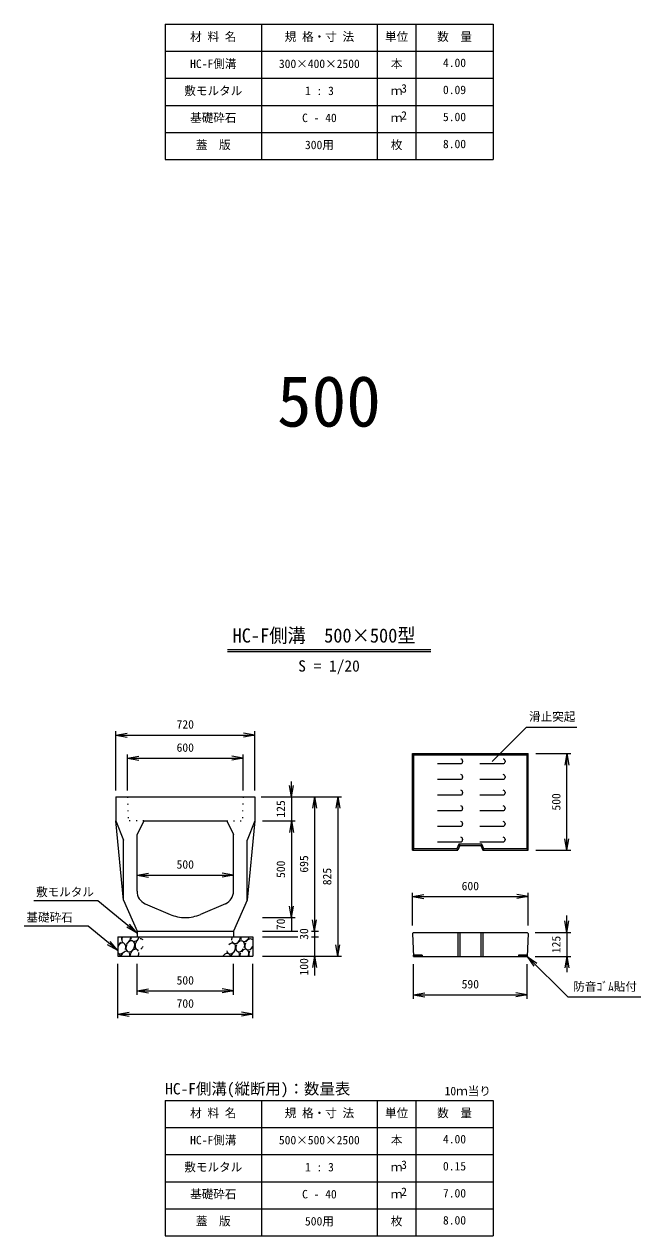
# Model space of a CAD drawing. Units: millimetres, scale not verified. Extents: x 1335 to 18532, y 1277 to 13928.
# Drawn here: x 7788 to 10982, y 1277 to 7550 of the extents above; entities that cross this region are included whole.
import ezdxf
from ezdxf.enums import TextEntityAlignment as Align

# ---------------------------------------------------------------- set-up
doc = ezdxf.new("R2010")
doc.units = ezdxf.units.MM
doc.header["$LTSCALE"] = 20
doc.linetypes.add('DOTTED', pattern=[1.75, 0.25, -1.5])
doc.layers.add('0_2', color=4, linetype='Continuous', lineweight=18)
doc.styles.add('ＭＳ ゴシック-5.0-0.0', font='')
doc.styles.get('ＭＳ ゴシック-5.0-0.0').set_extended_font_data('ＭＳ ゴシック-5.0-0.0')

msp = doc.modelspace()

# ---------------------------------------------------------------- linework, layer by layer
at = {"layer": '0_2', "color": 2}
for p, q in [((8517.03, 7549.55), (8517.03, 6849.55)), ((8517.03, 7549.55), (10217.03, 7549.55)), ((9017.03, 7549.55), (9017.03, 6849.55)), ((10217.03, 7549.55), (10217.03, 6849.55)), ((8517.03, 7409.55), (10217.03, 7409.55)), ((8517.03, 6849.55), (10217.03, 6849.55)), ((9798.95, 3773.5), (10398.95, 3773.5)), ((9798.95, 3273.5), (9798.95, 3773.5)), ((10398.95, 3273.5), (10398.95, 3773.5)), ((8262.03, 3549.65), (8262.03, 3424.65)), ((8262.03, 3549.65), (8982.03, 3549.65)), ((8982.03, 3549.65), (8982.03, 3424.65)), ((8262.03, 3424.65), (8302.03, 3324.65)), ((8407.03, 3424.65), (8372.03, 3354.65)), ((8407.03, 3424.65), (8837.03, 3424.65)), ((8837.03, 3424.65), (8872.03, 3354.65)), ((8982.03, 3424.65), (8942.03, 3324.65)), ((8302.03, 3014.65), (8302.03, 3324.65)), ((8372.03, 3060.7), (8372.03, 3354.65)), ((8872.03, 3060.7), (8872.03, 3354.65)), ((8942.03, 3014.65), (8942.03, 3324.65)), ((9798.95, 3273.5), (10033.95, 3273.5)), ((10043.95, 3298.5), (10033.95, 3273.5)), ((10043.95, 3298.5), (10153.95, 3298.5)), ((10153.95, 3298.5), (10163.95, 3273.5)), ((10163.95, 3273.5), (10398.95, 3273.5)), ((8302.03, 3014.65), (8372.03, 2854.65)), ((8942.03, 3014.65), (8872.03, 2854.65)), ((8414.32, 2996.42), (8542.84, 2941)), ((8829.75, 2996.42), (8701.23, 2941)), ((8272.03, 2824.65), (8972.03, 2824.65)), ((8272.03, 2824.65), (8272.03, 2724.65)), ((8372.03, 2854.65), (8872.03, 2854.65)), ((8372.03, 2854.65), (8372.03, 2824.65)), ((8872.03, 2854.65), (8872.03, 2824.65)), ((8972.03, 2824.65), (8972.03, 2724.65)), ((9803.95, 2847.99), (9799.15, 2842.99)), ((9799.15, 2842.99), (9803.95, 2722.99)), ((9803.95, 2847.99), (10393.95, 2847.99)), ((10393.95, 2847.99), (10398.75, 2842.99)), ((10398.75, 2842.99), (10393.95, 2722.99)), ((8272.03, 2724.65), (8972.03, 2724.65)), ((9803.95, 2722.99), (10393.95, 2722.99)), ((8517.03, 1977.28), (8517.03, 1277.28)), ((8517.03, 1977.28), (10217.03, 1977.28)), ((9017.03, 1977.28), (9017.03, 1277.28)), ((10217.03, 1977.28), (10217.03, 1277.28)), ((8517.03, 1837.28), (10217.03, 1837.28)), ((8517.03, 1277.28), (10217.03, 1277.28))]:
    msp.add_line(p, q, dxfattribs=at)
at = {"layer": '0_2'}
for p, q in [((9617.03, 7549.55), (9617.03, 6849.55)), ((9817.03, 7549.55), (9817.03, 6849.55)), ((8517.03, 7269.55), (10217.03, 7269.55)), ((8517.03, 7129.55), (10217.03, 7129.55)), ((8517.03, 6989.55), (10217.03, 6989.55)), ((8840.24, 4312.25), (9893.83, 4312.25)), ((8840.24, 4302.25), (9893.83, 4302.25)), ((8262.03, 3582.65), (8262.03, 3889.65)), ((8982.03, 3582.65), (8982.03, 3889.65)), ((10212.05, 3732.58), (10389.15, 3909.68)), ((10389.15, 3909.68), (10651.06, 3909.68)), ((8262.03, 3869.65), (8321.12, 3880.07)), ((8262.03, 3869.65), (8321.12, 3859.24)), ((8262.03, 3869.65), (8982.03, 3869.65)), ((8982.03, 3869.65), (8922.95, 3880.07)), ((8982.03, 3869.65), (8922.95, 3859.24)), ((8322.03, 3582.65), (8322.03, 3769.65)), ((8922.03, 3582.65), (8922.03, 3769.65)), ((9805.95, 3766.5), (9798.95, 3773.5)), ((9805.95, 3280.5), (9805.95, 3766.5)), ((9805.95, 3766.5), (10391.95, 3766.5)), ((10391.95, 3766.5), (10398.95, 3773.5)), ((10391.95, 3766.5), (10391.95, 3280.5)), ((10438.95, 3773.5), (10618.95, 3773.5)), ((10598.95, 3773.5), (10588.53, 3714.41)), ((10598.95, 3773.5), (10609.37, 3714.41)), ((10598.95, 3273.5), (10598.95, 3773.5)), ((8322.03, 3749.65), (8381.12, 3760.07)), ((8322.03, 3749.65), (8381.12, 3739.24)), ((8322.03, 3749.65), (8922.03, 3749.65)), ((8922.03, 3749.65), (8862.95, 3760.07)), ((8922.03, 3749.65), (8862.95, 3739.24)), ((9928.95, 3721.5), (10048.95, 3721.5)), ((10058.95, 3735.5), (10058.95, 3731.5)), ((10148.95, 3721.5), (10268.95, 3721.5)), ((10278.95, 3735.5), (10278.95, 3731.5)), ((9928.95, 3640.5), (10048.95, 3640.5)), ((10058.95, 3654.5), (10058.95, 3650.5)), ((10148.95, 3640.5), (10268.95, 3640.5)), ((10278.95, 3654.5), (10278.95, 3650.5)), ((9172.03, 3549.65), (9161.62, 3608.74)), ((9172.03, 3549.65), (9172.03, 3628.99)), ((9172.03, 3549.65), (9182.45, 3608.74)), ((9015.03, 3549.65), (9432.03, 3549.65)), ((9172.03, 3549.65), (9172.03, 3424.65)), ((9292.03, 3549.65), (9281.62, 3490.57)), ((9292.03, 3549.65), (9302.45, 3490.57)), ((9292.03, 3549.65), (9292.03, 2854.65)), ((9412.03, 3549.65), (9401.62, 3490.57)), ((9412.03, 3549.65), (9422.45, 3490.57)), ((9412.03, 3549.65), (9412.03, 2724.65)), ((9928.95, 3559.5), (10048.95, 3559.5)), ((10058.95, 3573.5), (10058.95, 3569.5)), ((10148.95, 3559.5), (10268.95, 3559.5)), ((10278.95, 3573.5), (10278.95, 3569.5)), ((9928.95, 3478.5), (10048.95, 3478.5)), ((10058.95, 3492.5), (10058.95, 3488.5)), ((10148.95, 3478.5), (10268.95, 3478.5)), ((10278.95, 3492.5), (10278.95, 3488.5)), ((8302.03, 3014.65), (8262.03, 3424.65)), ((8982.03, 3424.65), (8942.03, 3014.65)), ((9022.03, 3424.65), (9192.03, 3424.65)), ((9172.03, 3424.65), (9161.62, 3365.57)), ((9172.03, 3424.65), (9182.45, 3365.57)), ((9172.03, 3424.65), (9172.03, 2924.65)), ((9928.95, 3397.5), (10048.95, 3397.5)), ((10058.95, 3411.5), (10058.95, 3407.5)), ((10148.95, 3397.5), (10268.95, 3397.5)), ((10278.95, 3411.5), (10278.95, 3407.5)), ((10058.95, 3330.5), (10058.95, 3326.5)), ((10278.95, 3330.5), (10278.95, 3326.5)), ((10598.95, 3273.5), (10588.53, 3332.59)), ((10598.95, 3273.5), (10609.37, 3332.59)), ((9805.95, 3280.5), (9798.95, 3273.5)), ((10029.21, 3280.5), (9805.95, 3280.5)), ((9928.95, 3316.5), (10048.95, 3316.5)), ((10039.21, 3305.5), (10029.21, 3280.5)), ((10029.21, 3280.5), (10033.95, 3273.5)), ((10158.69, 3305.5), (10039.21, 3305.5)), ((10039.21, 3305.5), (10043.95, 3298.5)), ((10148.95, 3316.5), (10268.95, 3316.5)), ((10158.69, 3305.5), (10153.95, 3298.5)), ((10168.69, 3280.5), (10158.69, 3305.5)), ((10168.69, 3280.5), (10163.95, 3273.5)), ((10391.95, 3280.5), (10168.69, 3280.5)), ((10391.95, 3280.5), (10398.95, 3273.5)), ((10438.95, 3273.5), (10618.95, 3273.5)), ((8372.03, 3144.55), (8431.12, 3154.96)), ((8372.03, 3144.55), (8431.12, 3134.13)), ((8372.03, 3144.55), (8872.03, 3144.55)), ((8872.03, 3144.55), (8812.95, 3154.96)), ((8872.03, 3144.55), (8812.95, 3134.13)), ((8168.99, 3011.66), (7837.5, 3011.66)), ((8372.03, 2844.65), (8168.99, 3011.66)), ((9799.15, 2882.99), (9799.15, 3052.99)), ((9799.15, 3032.99), (9858.24, 3043.41)), ((9799.15, 3032.99), (9858.24, 3022.57)), ((9799.15, 3032.99), (10398.75, 3032.99)), ((10398.75, 3032.99), (10339.66, 3043.41)), ((10398.75, 3032.99), (10339.66, 3022.57)), ((10398.75, 2882.99), (10398.75, 3052.99)), ((9172.03, 2924.65), (9161.62, 2983.74)), ((9172.03, 2924.65), (9182.45, 2983.74)), ((8372.03, 2844.65), (8333.02, 2890.24)), ((9022.03, 2924.65), (9192.03, 2924.65)), ((9172.03, 2924.65), (9172.03, 2854.65)), ((9292.03, 2854.65), (9281.62, 2913.74)), ((9292.03, 2854.65), (9302.45, 2913.74)), ((10598.95, 2847.99), (10588.53, 2907.08)), ((10598.95, 2847.99), (10598.95, 2936.19)), ((10598.95, 2847.99), (10609.37, 2907.08)), ((8118.99, 2880.54), (7787.5, 2880.54)), ((8272.03, 2754.65), (8118.99, 2880.54)), ((8372.03, 2844.65), (8319.78, 2874.14)), ((9022.03, 2854.65), (9204.68, 2854.65)), ((9022.03, 2824.65), (9204.68, 2824.65)), ((9275.51, 2854.65), (9312.03, 2854.65)), ((9275.51, 2824.65), (9312.03, 2824.65)), ((9292.03, 2854.65), (9292.03, 2824.65)), ((9292.03, 2824.65), (9292.03, 2724.65)), ((10033.95, 2847.99), (10033.95, 2722.99)), ((10043.95, 2847.99), (10043.95, 2722.99)), ((10153.95, 2847.99), (10153.95, 2722.99)), ((10163.95, 2847.99), (10163.95, 2722.99)), ((10433.95, 2847.99), (10618.95, 2847.99)), ((10598.95, 2847.99), (10598.95, 2722.99)), ((8272.03, 2754.65), (8219.78, 2784.14)), ((8272.03, 2754.65), (8233.02, 2800.24)), ((9412.03, 2724.65), (9401.62, 2783.74)), ((9412.03, 2724.65), (9422.45, 2783.74)), ((9022.03, 2724.65), (9432.03, 2724.65)), ((9292.03, 2724.65), (9281.62, 2665.57)), ((9292.03, 2724.65), (9292.03, 2624.78)), ((9292.03, 2724.65), (9302.45, 2665.57)), ((9848.95, 2729.99), (9803.58, 2729.99)), ((9848.95, 2729.99), (9850.83, 2722.99)), ((10348.95, 2729.99), (10347.08, 2722.99)), ((10348.95, 2729.99), (10394.32, 2729.99)), ((10393.95, 2722.99), (10443.1, 2688.57)), ((10393.95, 2722.99), (10428.37, 2673.84)), ((10393.95, 2722.99), (10604.98, 2511.96)), ((10433.95, 2722.99), (10618.95, 2722.99)), ((10598.95, 2722.99), (10588.53, 2663.9)), ((10598.95, 2722.99), (10598.95, 2641.36)), ((10598.95, 2722.99), (10609.37, 2663.9)), ((8272.03, 2404.65), (8272.03, 2684.65)), ((8372.03, 2524.65), (8372.03, 2684.65)), ((8872.03, 2524.65), (8872.03, 2684.65)), ((8972.03, 2404.65), (8972.03, 2684.65)), ((9803.95, 2504.65), (9803.95, 2682.99)), ((10393.95, 2504.65), (10393.95, 2682.99)), ((8372.03, 2544.65), (8431.12, 2555.07)), ((8372.03, 2544.65), (8431.12, 2534.24)), ((8372.03, 2544.65), (8872.03, 2544.65)), ((8872.03, 2544.65), (8812.95, 2555.07)), ((8872.03, 2544.65), (8812.95, 2534.24)), ((9803.95, 2524.65), (9863.04, 2535.07)), ((9803.95, 2524.65), (9863.04, 2514.24)), ((9803.95, 2524.65), (10393.95, 2524.65)), ((10393.95, 2524.65), (10334.86, 2535.07)), ((10393.95, 2524.65), (10334.86, 2514.24)), ((10982.02, 2511.96), (10604.98, 2511.96)), ((8272.03, 2424.65), (8331.12, 2435.07)), ((8272.03, 2424.65), (8331.12, 2414.24)), ((8272.03, 2424.65), (8972.03, 2424.65)), ((8972.03, 2424.65), (8912.95, 2435.07)), ((8972.03, 2424.65), (8912.95, 2414.24)), ((9617.03, 1977.28), (9617.03, 1277.28)), ((9817.03, 1977.28), (9817.03, 1277.28)), ((8517.03, 1697.28), (10217.03, 1697.28)), ((8517.03, 1557.28), (10217.03, 1557.28)), ((8517.03, 1417.28), (10217.03, 1417.28))]:
    msp.add_line(p, q, dxfattribs=at)
at = {"layer": '0_2', "color": 2, "linetype": 'DOTTED'}
for p, q in [((8322.03, 3549.65), (8327.03, 3424.65)), ((8922.03, 3549.65), (8917.03, 3424.65)), ((8407.03, 3424.65), (8327.03, 3424.65)), ((8837.03, 3424.65), (8917.03, 3424.65))]:
    msp.add_line(p, q, dxfattribs=at)
at = {"layer": '0_2', "color": 9}
for p, q in [((9803.95, 2722.99), (9803.58, 2729.99)), ((9803.58, 2729.99), (9848.95, 2729.99)), ((9850.83, 2722.99), (9803.95, 2722.99)), ((9848.95, 2729.99), (9850.83, 2722.99)), ((10348.95, 2729.99), (10347.08, 2722.99)), ((10347.08, 2722.99), (10393.95, 2722.99)), ((10394.32, 2729.99), (10348.95, 2729.99)), ((10393.95, 2722.99), (10394.32, 2729.99))]:
    msp.add_line(p, q, dxfattribs=at)
at = {"layer": '0_2'}
for centre, start, end in [((10048.95, 3735.5), 0, 90), ((10048.95, 3731.5), 270, 0), ((10268.95, 3735.5), 0, 90), ((10268.95, 3731.5), 270, 0), ((10048.95, 3654.5), 0, 90), ((10048.95, 3650.5), 270, 0), ((10268.95, 3654.5), 0, 90), ((10268.95, 3650.5), 270, 0), ((10048.95, 3573.5), 0, 90), ((10268.95, 3573.5), 0, 90), ((10048.95, 3569.5), 270, 0), ((10268.95, 3569.5), 270, 0), ((10048.95, 3492.5), 0, 90), ((10048.95, 3488.5), 270, 0), ((10268.95, 3492.5), 0, 90), ((10268.95, 3488.5), 270, 0), ((10048.95, 3411.5), 0, 90), ((10048.95, 3407.5), 270, 0), ((10268.95, 3411.5), 0, 90), ((10268.95, 3407.5), 270, 0), ((10048.95, 3330.5), 0, 90), ((10048.95, 3326.5), 270, 0), ((10268.95, 3330.5), 0, 90), ((10268.95, 3326.5), 270, 0)]:
    msp.add_arc(centre, 10, start, end, dxfattribs=at)
at = {"layer": '0_2', "color": 2}
for centre, radius, start, end in [((8442.03, 3060.7), 70, 180, 246.67397), ((8802.03, 3060.7), 70, 293.32603, 0), ((8622.03, 3124.65), 200, 246.67397, 270), ((8622.03, 3124.65), 200, 270, 293.32603)]:
    msp.add_arc(centre, radius, start, end, dxfattribs=at)
at = {"layer": '0_2'}
for centre, start_param, end_param in [((8316.42, 2818.45), 1.6822672, 3.0041978), ((8269.98, 2807.71), 5.1474802, 5.7147216), ((8316.42, 2818.45), 3.7709083, 5.2928579), ((8363.5, 2829.66), 2.0795248, 2.547628), ((8363.5, 2829.66), 2.9199025, 4.8956003), ((8885.27, 2818.05), 1.6822672, 2.2705704), ((8885.27, 2818.05), 2.5502995, 5.2928579), ((8932.35, 2829.26), 2.0795248, 2.5744435), ((8932.35, 2829.26), 2.9579169, 4.8956003), ((8290.85, 2764.8), 4.8928581, 7.840068), ((8269.98, 2807.71), 3.8493841, 4.6902001), ((8337.65, 2776.02), 1.5802698, 7.6313716), ((8358.65, 2732.41), 5.7286705, 7.256989), ((8384.87, 2786.19), 1.0316857, 3.395071), ((8384.87, 2786.19), 6.0011175, 6.7364116), ((8384.87, 2786.19), 4.0306578, 4.6625812), ((8859.7, 2764.4), 2.320676, 7.4860293), ((8906.5, 2775.62), 1.6079237, 4.5711327), ((8906.5, 2775.62), 4.8597842, 7.6713492), ((8927.5, 2732.01), 4.7966503, 7.602652), ((8953.72, 2785.79), 1.6954897, 4.6625812), ((8953.72, 2785.79), 6.0011175, 7.7378401), ((8974.57, 2743.22), 0.7283933, 1.3802926), ((8290.85, 2764.8), 2.8236307, 4.347989), ((8264.63, 2711.01), 5.5751573, 6.5743529), ((8311.7, 2722.22), 0.0324618, 1.8168834), ((8311.7, 2722.22), 5.1582417, 5.8599737), ((8358.65, 2732.41), 1.3150626, 2.1784748), ((8358.65, 2732.41), 4.7966503, 5.462491), ((8833.48, 2710.61), 5.5751573, 7.6831531), ((8880.55, 2721.82), 0.7069732, 1.8168834), ((8880.55, 2721.82), 5.1582417, 6.5669059), ((8927.5, 2732.01), 1.6215093, 2.1784748), ((8974.57, 2743.22), 1.6544758, 2.6284553)]:
    msp.add_ellipse(centre, major_axis=(13.56, 26.74), ratio=0.710984, start_param=start_param, end_param=end_param, dxfattribs=at)

# ---------------------------------------------------------------- texts
at = {"layer": '0_2', "color": 7, "style": 'ＭＳ ゴシック-5.0-0.0'}
for s, height, p in [('材 料 名', 43.99, (8647.08, 7449.62)), ('規 格・寸 法', 43.99, (9137.08, 7449.62)), ('単位', 43.99, (9657.08, 7449.62)), ('数\u3000量', 43.99, (9927.08, 7449.62)), ('HC-F側溝', 43.99, (8647.09, 7309.66)), ('300×400×2500', 43.99, (9107.09, 7309.66)), ('本', 43.99, (9687.08, 7309.61)), ('4.00', 43.99, (9957.03, 7314.66)), ('敷モルタル', 43.99, (8617.09, 7169.66)), ('1 : 3', 43.99, (9242.09, 7169.66)), ('ｍ', 43.99, (9687.08, 7169.61)), ('3', 43.99, (9740.4, 7182.12)), ('0.09', 43.99, (9957.03, 7174.66)), ('基礎砕石', 43.99, (8647.09, 7029.66)), ('2', 43.99, (9740.4, 7042.12)), ('5.00', 43.99, (9957.03, 7034.66)), ('C - 40', 43.99, (9227.09, 7029.66)), ('ｍ', 43.99, (9687.08, 7029.61)), ('蓋\u3000版', 43.99, (8677.09, 6889.62)), ('300用', 43.99, (9242.09, 6889.62)), ('枚', 43.99, (9687.08, 6889.59)), ('8.00', 43.99, (9957.03, 6894.62)), ('500', 263.9, (9097.06, 5387.18)), ('S = 1/20', 58.65, (9207.06, 4180.34)), ('滑止突起', 43.99, (10403.31, 3929.77)), ('720', 43.99, (8577.04, 3889.67)), ('600', 43.99, (8577.04, 3769.67)), ('500', 43.99, (8577.04, 3164.56)), ('敷モルタル', 43.99, (7848.81, 3021.73)), ('600', 43.99, (10053.95, 3053)), ('基礎砕石', 43.99, (7798.81, 2890.6)), ('500', 43.99, (8577.04, 2564.67)), ('590', 43.99, (10053.95, 2544.67)), ('防音ｺﾞﾑ貼付', 43.99, (10632.02, 2531.96)), ('700', 43.99, (8577.03, 2444.65)), ('HC-F側溝(縦断用)：数量表', 58.65, (8517.7, 1991.38)), ('10ｍ当り', 43.99, (9965.67, 1991.33)), ('材 料 名', 43.99, (8647.08, 1877.35)), ('規 格・寸 法', 43.99, (9137.08, 1877.35)), ('単位', 43.99, (9657.08, 1877.35)), ('数\u3000量', 43.99, (9927.08, 1877.35)), ('HC-F側溝', 43.99, (8647.08, 1737.36)), ('500×500×2500', 43.99, (9107.08, 1737.36)), ('本', 43.99, (9687.08, 1737.34)), ('4.00', 43.99, (9957.03, 1742.36)), ('敷モルタル', 43.99, (8617.09, 1597.39)), ('1 : 3', 43.99, (9242.09, 1597.39)), ('ｍ', 43.99, (9687.08, 1597.34)), ('3', 43.99, (9740.4, 1609.85)), ('0.15', 43.99, (9957.03, 1602.36)), ('基礎砕石', 43.99, (8647.09, 1457.39)), ('C - 40', 43.99, (9227.09, 1457.39)), ('2', 43.99, (9740.4, 1469.85)), ('7.00', 43.99, (9957.03, 1462.37)), ('ｍ', 43.99, (9687.08, 1457.34)), ('蓋\u3000版', 43.99, (8677.09, 1317.35)), ('枚', 43.99, (9687.08, 1317.32)), ('500用', 43.99, (9242.09, 1317.35)), ('8.00', 43.99, (9957.03, 1322.33))]:
    msp.add_text(s, height=height, dxfattribs=at).set_placement(p, align=Align.BOTTOM_LEFT)
at = {"layer": '0_2', "color": 7, "style": 'ＭＳ ゴシック-5.0-0.0', "width": 0.95}
msp.add_text('HC-F側溝\u3000500×500型 ', height=73.31, dxfattribs=at).set_placement((8867.06, 4326.34), align=Align.BOTTOM_LEFT)
at = {"layer": '0_2', "color": 7, "style": 'ＭＳ ゴシック-5.0-0.0'}
for s, p in [('125', (9152.04, 3442.17)), ('500', (10578.91, 3478.53)), ('500', (9152.04, 3129.67)), ('695', (9272.04, 3157.17)), ('825', (9392.03, 3092.15)), ('70', (9152.04, 2859.67)), ('30', (9272.03, 2809.65)), ('125', (10578.95, 2740.5)), ('100', (9272.03, 2624.83))]:
    msp.add_text(s, height=43.99, rotation=90, dxfattribs=at).set_placement(p, align=Align.BOTTOM_LEFT)

doc.saveas('drawing.dxf')
